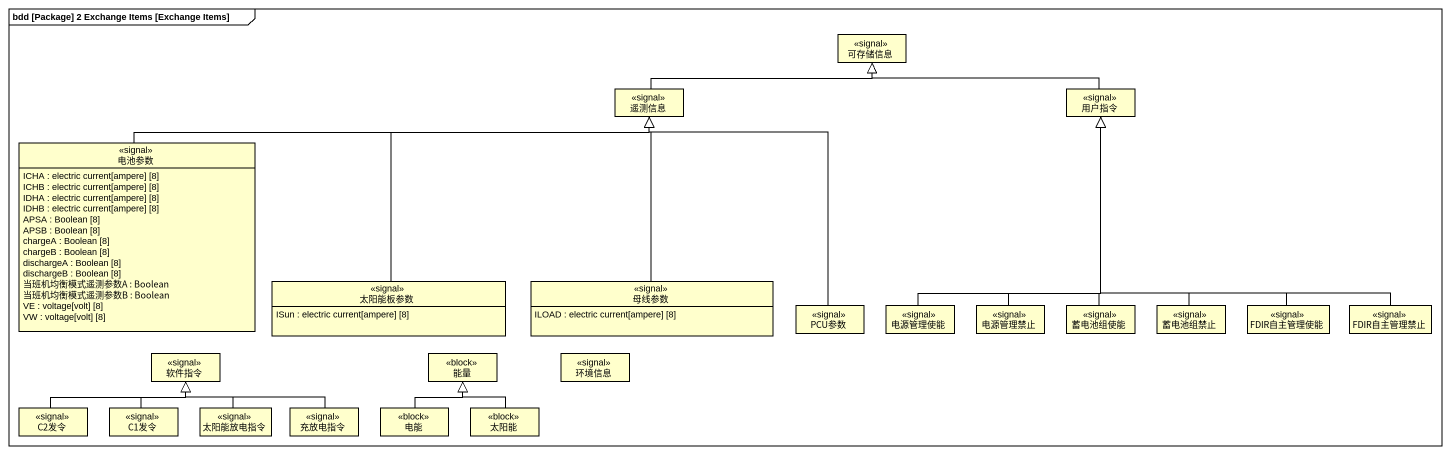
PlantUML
@startuml
mainframe bdd [Package] 2 Exchange Items [Exchange Items]
hide circle
hide empty members
class 可存储信息 <<signal>>
class 遥测信息 <<signal>>
class 用户指令 <<signal>>
class 电池参数 <<signal>> {
  ICHA : electric current[ampere] [8]
  ICHB : electric current[ampere] [8]
  IDHA : electric current[ampere] [8]
  IDHB : electric current[ampere] [8]
  APSA : Boolean [8]
  APSB : Boolean [8]
  chargeA : Boolean [8]
  chargeB : Boolean [8]
  dischargeA : Boolean [8]
  dischargeB : Boolean [8]
  当班机均衡模式遥测参数A : Boolean
  当班机均衡模式遥测参数B : Boolean
  VE : voltage[volt] [8]
  VW : voltage[volt] [8]
}
class 太阳能板参数 <<signal>> {
  ISun : electric current[ampere] [8]
}
class 母线参数 <<signal>> {
  ILOAD : electric current[ampere] [8]
}
class PCU参数 <<signal>>
class 电源管理使能 <<signal>>
class 电源管理禁止 <<signal>>
class 蓄电池组使能 <<signal>>
class 蓄电池组禁止 <<signal>>
class FDIR自主管理使能 <<signal>>
class FDIR自主管理禁止 <<signal>>
class 软件指令 <<signal>>
class 能量 <<block>>
class 环境信息 <<signal>>
class C2发令 <<signal>>
class C1发令 <<signal>>
class 太阳能放电指令 <<signal>>
class 充放电指令 <<signal>>
class 电能 <<block>>
class 太阳能 <<block>>
遥测信息 -right-|> 可存储信息
用户指令 -left-|> 可存储信息
电池参数 -right-|> 遥测信息
太阳能板参数 -up-|> 遥测信息
母线参数 -up-|> 遥测信息
PCU参数 -up-|> 遥测信息
电源管理使能 -up-|> 用户指令
电源管理禁止 -up-|> 用户指令
蓄电池组使能 -up-|> 用户指令
蓄电池组禁止 -up-|> 用户指令
FDIR自主管理使能 -up-|> 用户指令
FDIR自主管理禁止 -up-|> 用户指令
C2发令 -right-|> 软件指令
C1发令 -up-|> 软件指令
太阳能放电指令 -up-|> 软件指令
充放电指令 -left-|> 软件指令
电能 -up-|> 能量
太阳能 -up-|> 能量
@enduml
